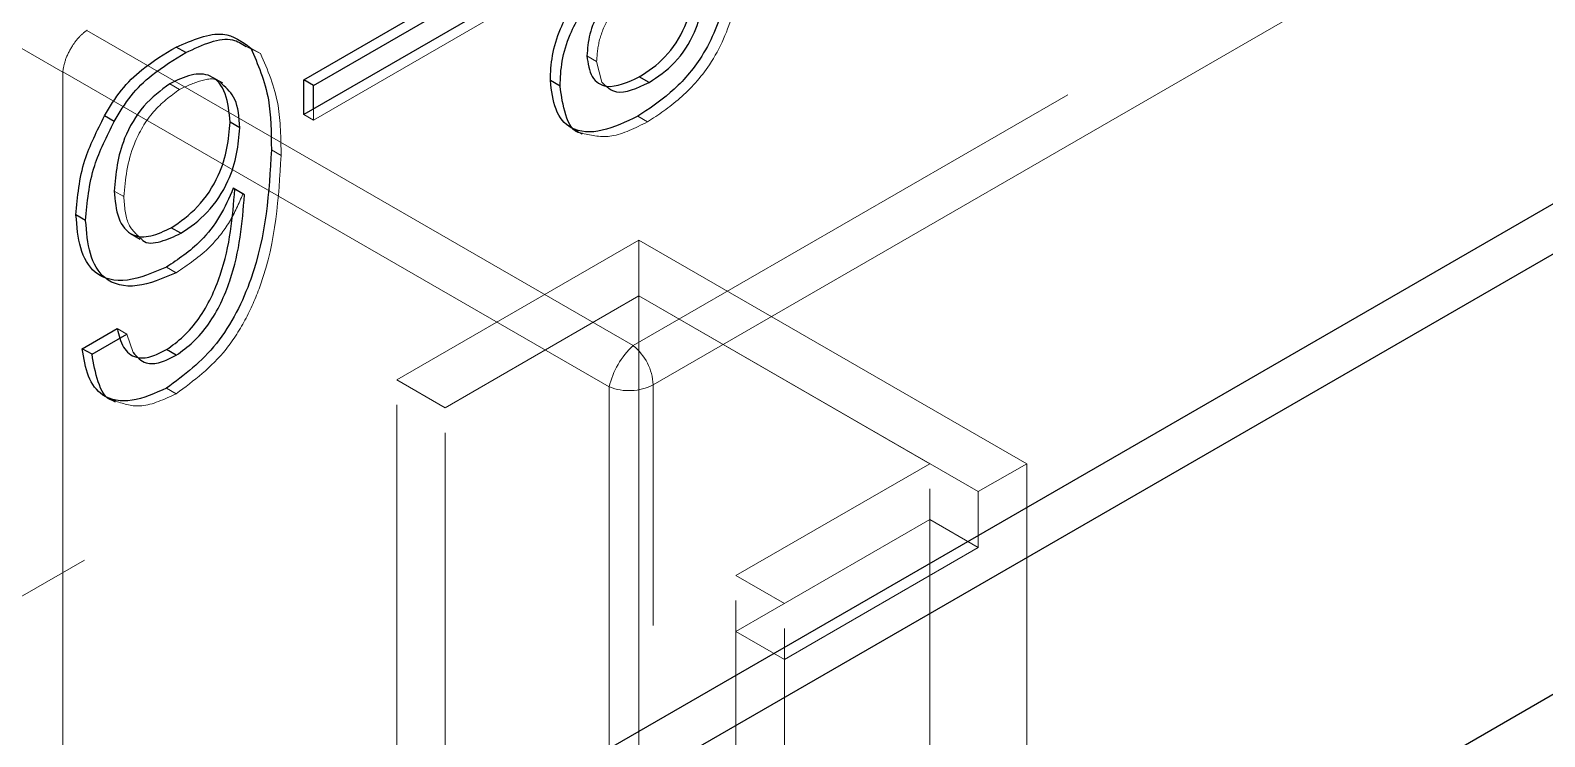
# Model space of a CAD drawing. Header units: millimetres. Extents: x 0 to 841, y 0 to 2287.
# Drawn here: x 585.213 to 587.422, y 215.015 to 216.046 of the extents above; entities that cross this region are included whole.
import ezdxf

# ---------------------------------------------------------------- set-up
doc = ezdxf.new("R2010")
doc.units = ezdxf.units.MM
doc.linetypes.add('HIDDEN', pattern=[1.905, 1.27, -0.635])

msp = doc.modelspace()

# ---------------------------------------------------------------- linework, layer by layer
at = {"color": 7, "linetype": 'HIDDEN', "lineweight": 18}
for p, q in [((590.0264, 217.8565), (586.0925, 215.5855)), ((586.1217, 215.5284), (590.0556, 217.7994)), ((584.9067, 216.189), (585.2602, 215.9849)), ((585.925, 216.0873), (585.6259, 215.9146)), ((586.0925, 215.5855), (585.2951, 216.0458)), ((585.5276, 216.0223), (585.5486, 216.0119)), ((585.5486, 216.0119), (585.5345, 216.0201)), ((586.0391, 216.0006), (586.0249, 216.0087)), ((586.0391, 216.0006), (586.0469, 215.9701)), ((585.2602, 215.9855), (586.0576, 215.5252)), ((585.2602, 215.9849), (585.2602, 213.4536)), ((585.4304, 215.9597), (585.4162, 215.9679)), ((585.6259, 215.9146), (585.6259, 215.931)), ((585.6259, 215.9146), (585.6118, 215.9228)), ((586.004, 215.9026), (586.0182, 215.8945)), ((586.1133, 215.9122), (586.0991, 215.9204)), ((585.5788, 215.8633), (585.5646, 215.8715)), ((585.3492, 215.8031), (585.3351, 215.8113)), ((585.7474, 215.5356), (586.1009, 215.7397)), ((586.1009, 215.7397), (586.1009, 214.4333)), ((586.1009, 215.7397), (586.6666, 215.4132)), ((585.4257, 215.692), (585.4116, 215.7002)), ((585.8181, 215.4948), (586.1009, 215.6581)), ((586.1009, 215.6581), (586.5252, 215.4132)), ((586.1009, 215.6581), (586.5959, 215.3724)), ((585.3539, 215.6023), (585.3397, 215.6105)), ((585.3539, 215.6023), (585.363, 215.5753)), ((584.1918, 214.6376), (585.7474, 215.5356)), ((585.7474, 214.2292), (585.7474, 215.5356)), ((585.7474, 215.5356), (585.8181, 215.4948)), ((586.1217, 213.272), (586.1217, 215.5284)), ((585.3228, 215.5109), (585.3369, 215.5028)), ((585.4257, 215.5153), (585.4116, 215.5235)), ((586.0576, 215.5252), (586.0576, 213.2687)), ((585.8181, 214.1884), (585.8181, 215.4948)), ((586.5252, 215.4132), (586.2424, 215.2499)), ((586.5252, 214.1067), (586.5252, 215.4132)), ((586.6666, 215.4132), (586.5959, 215.3724)), ((586.6666, 215.4132), (586.6666, 214.1067)), ((586.5959, 215.2907), (586.5959, 215.3724)), ((586.2424, 215.1682), (586.5252, 215.3315)), ((586.5252, 215.3315), (586.5252, 214.1884)), ((586.5252, 215.3315), (586.5959, 215.2907)), ((586.3131, 215.1274), (586.5959, 215.2907)), ((586.2424, 215.2499), (586.3131, 215.2091)), ((586.2424, 213.9434), (586.2424, 215.2499)), ((586.3131, 213.9026), (586.3131, 215.2091)), ((584.7574, 214.311), (586.2423, 215.1683)), ((586.2424, 215.1682), (586.2424, 214.0251)), ((586.2424, 215.1682), (586.3131, 215.1274)), ((586.3131, 215.1274), (586.3131, 213.9843))]:
    msp.add_line(p, q, dxfattribs=at)
at = {"color": 7, "linetype": 'Continuous', "lineweight": 25}
for p, q in [((584.537, 214.1198), (588.529, 216.4243)), ((588.5576, 216.3677), (584.5657, 214.0632)), ((585.6118, 215.9737), (585.9108, 216.1463)), ((585.6259, 215.9655), (585.9108, 216.13)), ((585.9108, 216.0955), (585.6118, 215.9228)), ((589.114, 216.0457), (584.942, 213.6373)), ((585.4397, 216.0133), (585.4255, 216.0214)), ((585.4937, 215.9686), (585.4796, 215.9767)), ((585.6118, 215.9228), (585.6118, 215.9737)), ((585.6259, 215.9655), (585.6118, 215.9737)), ((585.9858, 215.9644), (585.9716, 215.9726)), ((586.1156, 215.9698), (586.1014, 215.9779)), ((585.6259, 215.931), (585.6259, 215.9655)), ((585.3353, 215.9129), (585.3212, 215.9211)), ((585.5185, 215.9035), (585.5043, 215.9117)), ((585.5113, 215.8139), (585.509, 215.8153)), ((585.5231, 215.8071), (585.509, 215.8153)), ((585.5254, 215.8058), (585.5113, 215.8139)), ((585.5254, 215.8058), (585.5231, 215.8071)), ((585.2936, 215.7683), (585.2795, 215.7765)), ((585.3591, 215.7492), (585.3732, 215.741)), ((585.4327, 215.7496), (585.4186, 215.7577)), ((585.2887, 215.5811), (585.3397, 215.6105)), ((585.3029, 215.5729), (585.3539, 215.6023)), ((585.3029, 215.5729), (585.2887, 215.5811)), ((585.4257, 215.5715), (585.4116, 215.5797))]:
    msp.add_line(p, q, dxfattribs=at)
at = {"color": 7, "linetype": 'HIDDEN', "lineweight": 18}
for centre, radius, start, end in [((586.1728, 215.4989), 0.1182, 132.8632, 167.1368), ((586.0436, 215.5244), 0.0782, 2.9073, 51.3092), ((586.0861, 215.598), 0.0782, 248.6939, 297.0888)]:
    msp.add_arc(centre, radius, start, end, dxfattribs=at)
at = {"color": 7, "linetype": 'Continuous', "lineweight": 25}
for points, knots in [([(586.2336, 216.156), (586.2321, 216.1315), (586.2292, 216.0828), (586.196, 216.0059), (586.1471, 215.9518), (586.1151, 215.9309), (586.0991, 215.9204)], [0, 0, 0, 0, 0.280713, 0.558959, 0.779032, 1, 1, 1, 1]), ([(586.1038, 216.1319), (586.0929, 216.1246), (586.0711, 216.1102), (586.043, 216.0773), (586.0274, 216.0399), (586.0258, 216.0191), (586.0249, 216.0087)], [0, 0, 0, 0, 0.280943, 0.559927, 0.779511, 1, 1, 1, 1]), ([(586.1014, 215.9779), (586.1143, 215.9864), (586.14, 216.0032), (586.1689, 216.0481), (586.1806, 216.0907), (586.1819, 216.1146), (586.1826, 216.1265)], [0, 0, 0, 0, 0.280338, 0.55806, 0.778671, 1, 1, 1, 1]), ([(585.9716, 215.9726), (585.9721, 215.9846), (585.9731, 216.0085), (585.9841, 216.0455), (586.0015, 216.0786), (586.0156, 216.0954), (586.0226, 216.1038)], [0, 0, 0, 0, 0.280228, 0.559846, 0.779841, 1, 1, 1, 1]), ([(586.1156, 215.9698), (586.1285, 215.9782), (586.1541, 215.995), (586.183, 216.0399), (586.1947, 216.0826), (586.1961, 216.1064), (586.1967, 216.1184)], [0, 0, 0, 0, 0.280338, 0.55806, 0.778671, 1, 1, 1, 1]), ([(585.9858, 215.9644), (585.9863, 215.9764), (585.9873, 216.0004), (585.9982, 216.0374), (586.0156, 216.0704), (586.0297, 216.0872), (586.0368, 216.0956)], [0, 0, 0, 0, 0.280228, 0.559846, 0.779841, 1, 1, 1, 1]), ([(585.4255, 216.0214), (585.4498, 216.0318), (585.4932, 216.0504), (585.5219, 216.0294), (585.5345, 216.0201)], [0, 0, 0, 0, 0.559584, 1, 1, 1, 1]), ([(585.4397, 216.0133), (585.4644, 216.0249), (585.4986, 216.0409), (585.5214, 216.0263), (585.5276, 216.0223)], [0, 0, 0, 0, 0.723843, 1, 1, 1, 1]), ([(585.3212, 215.9211), (585.3289, 215.934), (585.3445, 215.96), (585.3815, 215.9952), (585.4088, 216.0115), (585.4255, 216.0214)], [0, 0, 0, 0, 0.279388, 0.559544, 1, 1, 1, 1]), ([(585.3353, 215.9129), (585.3431, 215.9259), (585.3586, 215.9519), (585.3956, 215.987), (585.423, 216.0033), (585.4397, 216.0133)], [0, 0, 0, 0, 0.279388, 0.559544, 1, 1, 1, 1]), ([(585.5345, 216.0201), (585.5449, 215.9963), (585.5636, 215.9537), (585.5643, 215.8967), (585.5646, 215.8715)], [0, 0, 0, 0, 0.558783, 1, 1, 1, 1]), ([(586.0249, 216.0087), (586.0265, 215.9975), (586.0297, 215.9752), (586.0573, 215.9577), (586.0847, 215.9703), (586.1014, 215.9779)], [0, 0, 0, 0, 0.2810787, 0.5603094, 1, 1, 1, 1]), ([(585.4162, 215.9679), (585.4032, 215.9582), (585.3771, 215.9389), (585.3415, 215.8781), (585.3375, 215.8367), (585.3351, 215.8113)], [0, 0, 0, 0, 0.280776, 0.559966, 1, 1, 1, 1]), ([(585.5043, 215.9117), (585.503, 215.9264), (585.5002, 215.9557), (585.4795, 215.9822), (585.4479, 215.9831), (585.4268, 215.973), (585.4162, 215.9679)], [0, 0, 0, 0, 0.280779, 0.559503, 0.779325, 1, 1, 1, 1]), ([(586.0991, 215.9204), (586.0816, 215.9121), (586.0467, 215.8955), (586.0019, 215.8972), (585.9769, 215.9282), (585.9734, 215.9578), (585.9716, 215.9726)], [0, 0, 0, 0, 0.280832, 0.559816, 0.77948, 1, 1, 1, 1]), ([(586.0469, 215.9701), (586.0534, 215.964), (586.0701, 215.9482), (586.0983, 215.9616), (586.1156, 215.9698)], [0, 0, 0, 0, 0.388402, 1, 1, 1, 1]), ([(585.5185, 215.9035), (585.5174, 215.9188), (585.5155, 215.9469), (585.4998, 215.9607), (585.4926, 215.9671)], [0, 0, 0, 0, 0.542244, 1, 1, 1, 1]), ([(586.0185, 215.8953), (586.0177, 215.8954), (586.005, 215.8962), (585.9919, 215.9217), (585.9878, 215.9502), (585.9858, 215.9644)], [0, 0, 0, 0, 0.0310243, 0.5145696, 1, 1, 1, 1]), ([(585.2795, 215.7765), (585.2817, 215.803), (585.2857, 215.8503), (585.3103, 215.8994), (585.3212, 215.9211)], [0, 0, 0, 0, 0.55918, 1, 1, 1, 1]), ([(585.2936, 215.7683), (585.2958, 215.7948), (585.2999, 215.8422), (585.3245, 215.8913), (585.3353, 215.9129)], [0, 0, 0, 0, 0.55918, 1, 1, 1, 1]), ([(585.4186, 215.7577), (585.4317, 215.7668), (585.458, 215.7849), (585.4881, 215.8303), (585.5013, 215.8744), (585.5033, 215.8992), (585.5043, 215.9117)], [0, 0, 0, 0, 0.280297, 0.558545, 0.778963, 1, 1, 1, 1]), ([(585.4327, 215.7496), (585.4459, 215.7586), (585.4722, 215.7767), (585.5022, 215.8222), (585.5154, 215.8662), (585.5175, 215.8911), (585.5185, 215.9035)], [0, 0, 0, 0, 0.280297, 0.558545, 0.778963, 1, 1, 1, 1]), ([(585.5646, 215.8715), (585.5611, 215.8095), (585.5566, 215.7319), (585.5148, 215.6335), (585.4758, 215.5714), (585.4373, 215.5426), (585.4116, 215.5235)], [0, 0, 0, 0, 0.499644, 0.625328, 0.750848, 1, 1, 1, 1]), ([(585.509, 215.8153), (585.503, 215.8013), (585.4909, 215.7735), (585.4566, 215.7301), (585.4287, 215.7115), (585.4116, 215.7002)], [0, 0, 0, 0, 0.280289, 0.560345, 1, 1, 1, 1]), ([(585.4116, 215.5797), (585.42, 215.5857), (585.4367, 215.5977), (585.4671, 215.6333), (585.503, 215.7114), (585.508, 215.7729), (585.5113, 215.8139)], [0, 0, 0, 0, 0.125456, 0.250769, 0.4998424, 1, 1, 1, 1]), ([(585.3351, 215.8113), (585.3364, 215.7974), (585.3391, 215.7696), (585.3587, 215.7445), (585.3885, 215.7433), (585.4085, 215.7529), (585.4186, 215.7577)], [0, 0, 0, 0, 0.280784, 0.559454, 0.779294, 1, 1, 1, 1]), ([(585.4257, 215.5715), (585.4341, 215.5775), (585.4509, 215.5895), (585.4813, 215.6252), (585.5171, 215.7032), (585.5221, 215.7647), (585.5254, 215.8058)], [0, 0, 0, 0, 0.125456, 0.250769, 0.4998424, 1, 1, 1, 1]), ([(585.4116, 215.7002), (585.3921, 215.6919), (585.3533, 215.6753), (585.3064, 215.6856), (585.2837, 215.7259), (585.2809, 215.7596), (585.2795, 215.7765)], [0, 0, 0, 0, 0.280617, 0.559274, 0.779238, 1, 1, 1, 1]), ([(585.4257, 215.692), (585.4063, 215.6837), (585.3675, 215.6671), (585.3205, 215.6775), (585.2978, 215.7177), (585.295, 215.7514), (585.2936, 215.7683)], [0, 0, 0, 0, 0.280617, 0.559274, 0.779238, 1, 1, 1, 1]), ([(585.3742, 215.7423), (585.3751, 215.7412), (585.3811, 215.7333), (585.4034, 215.7362), (585.4229, 215.7451), (585.4327, 215.7496)], [0, 0, 0, 0, 0.075072, 0.536626, 1, 1, 1, 1]), ([(585.3397, 215.6105), (585.3421, 215.6008), (585.3468, 215.5814), (585.3649, 215.5664), (585.3884, 215.5678), (585.4039, 215.5757), (585.4116, 215.5797)], [0, 0, 0, 0, 0.280442, 0.559411, 0.779526, 1, 1, 1, 1]), ([(585.4116, 215.5235), (585.3945, 215.5159), (585.3604, 215.5009), (585.3185, 215.5075), (585.2954, 215.5388), (585.2909, 215.567), (585.2887, 215.5811)], [0, 0, 0, 0, 0.280542, 0.559408, 0.779403, 1, 1, 1, 1]), ([(585.3376, 215.5044), (585.336, 215.5047), (585.323, 215.5064), (585.3102, 215.532), (585.3053, 215.5593), (585.3029, 215.5729)], [0, 0, 0, 0, 0.066199, 0.532462, 1, 1, 1, 1]), ([(585.363, 215.5753), (585.3686, 215.5691), (585.3786, 215.5578), (585.4026, 215.5597), (585.418, 215.5676), (585.4257, 215.5715)], [0, 0, 0, 0, 0.3876947, 0.6935984, 1, 1, 1, 1])]:
    msp.add_open_spline(points, degree=3, knots=knots, dxfattribs=at)
at = {"color": 7, "linetype": 'HIDDEN', "lineweight": 18}
for points, knots in [([(586.2477, 216.1478), (586.2463, 216.1233), (586.2434, 216.0746), (586.2101, 215.9978), (586.1612, 215.9437), (586.1293, 215.9227), (586.1133, 215.9122)], [0, 0, 0, 0, 0.280713, 0.558959, 0.779032, 1, 1, 1, 1]), ([(586.1179, 216.1237), (586.107, 216.1165), (586.0853, 216.102), (586.0571, 216.0691), (586.0416, 216.0317), (586.0399, 216.011), (586.0391, 216.0006)], [0, 0, 0, 0, 0.280943, 0.559927, 0.779511, 1, 1, 1, 1]), ([(585.2602, 215.9855), (585.2613, 215.9914), (585.2634, 216.0035), (585.273, 216.0222), (585.2842, 216.0371), (585.2915, 216.043), (585.2951, 216.0458)], [0, 0, 0, 0, 0.270879, 0.562239, 0.789104, 1, 1, 1, 1]), ([(585.2951, 216.0458), (585.2952, 216.0459), (585.2953, 216.046), (585.2955, 216.0461), (585.2956, 216.0462)], [0, 0, 0, 0, 0.560423, 1, 1, 1, 1]), ([(585.5486, 216.0119), (585.5591, 215.9881), (585.5778, 215.9455), (585.5784, 215.8885), (585.5788, 215.8633)], [0, 0, 0, 0, 0.558783, 1, 1, 1, 1]), ([(585.2602, 215.9849), (585.2602, 215.985), (585.2602, 215.9852), (585.2602, 215.9854), (585.2602, 215.9855)], [0, 0, 0, 0, 0.559524, 1, 1, 1, 1]), ([(585.4926, 215.9671), (585.4916, 215.9685), (585.4851, 215.9771), (585.4613, 215.9739), (585.4407, 215.9645), (585.4304, 215.9597)], [0, 0, 0, 0, 0.086468, 0.542348, 1, 1, 1, 1]), ([(585.4304, 215.9597), (585.4173, 215.95), (585.3912, 215.9307), (585.3557, 215.87), (585.3517, 215.8285), (585.3492, 215.8031)], [0, 0, 0, 0, 0.280776, 0.559966, 1, 1, 1, 1]), ([(586.1133, 215.9122), (586.0955, 215.9033), (586.0608, 215.886), (586.0323, 215.8923), (586.0185, 215.8953)], [0, 0, 0, 0, 0.514606, 1, 1, 1, 1]), ([(585.5788, 215.8633), (585.5752, 215.8013), (585.5708, 215.7237), (585.529, 215.6253), (585.49, 215.5632), (585.4514, 215.5344), (585.4257, 215.5153)], [0, 0, 0, 0, 0.499644, 0.625328, 0.750848, 1, 1, 1, 1]), ([(585.3492, 215.8031), (585.3503, 215.7887), (585.3522, 215.7618), (585.3672, 215.7485), (585.3742, 215.7423)], [0, 0, 0, 0, 0.5361575, 1, 1, 1, 1]), ([(585.5231, 215.8071), (585.5171, 215.7932), (585.5051, 215.7653), (585.4707, 215.722), (585.4428, 215.7034), (585.4257, 215.692)], [0, 0, 0, 0, 0.280289, 0.560345, 1, 1, 1, 1]), ([(585.4257, 215.5153), (585.4083, 215.5072), (585.3756, 215.4919), (585.3497, 215.5004), (585.3376, 215.5044)], [0, 0, 0, 0, 0.531154, 1, 1, 1, 1])]:
    msp.add_open_spline(points, degree=3, knots=knots, dxfattribs=at)

doc.saveas('drawing.dxf')
